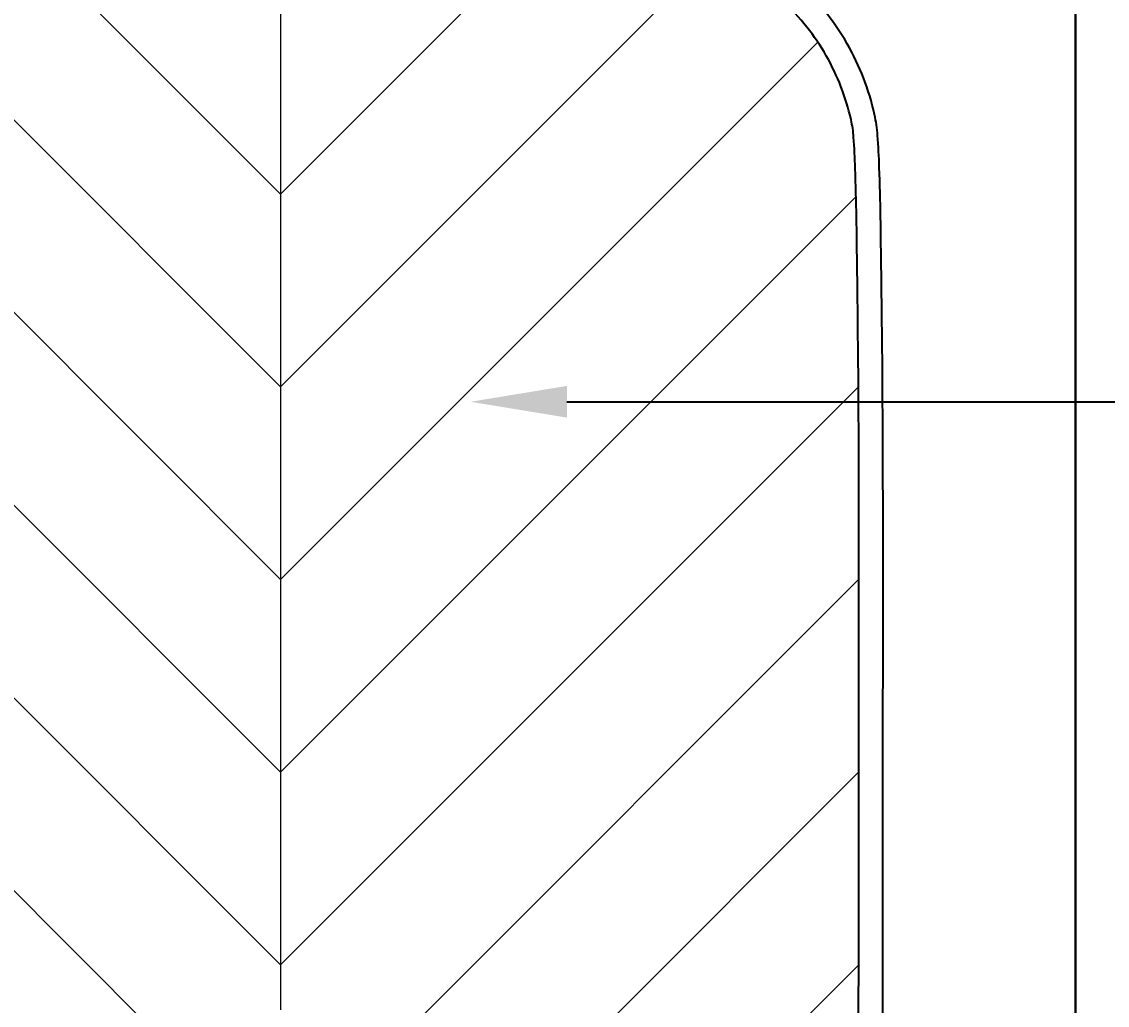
# Model space of a CAD drawing. Header units: millimetres. Extents: x 56222 to 3066687, y -650199 to -121287.
# Drawn here: x 141851.19 to 141873.73, y -185297.43 to -185277.02 of the extents above; entities that cross this region are included whole.
import ezdxf
from ezdxf import colors
from ezdxf.entities.mleader import LeaderData, LeaderLine
from ezdxf.math import Vec2, Vec3

# ---------------------------------------------------------------- set-up
doc = ezdxf.new("R2010")
doc.units = ezdxf.units.MM
doc.header["$MEASUREMENT"] = 0
doc.header["$PDMODE"] = 35
doc.linetypes.add('DASHED', pattern=[0.75, 0.5, -0.25])
doc.layers.get('Defpoints').update_dxf_attribs({"color": 220})
for name, color, linetype, lineweight in [('$TD_AUDIT_GENERATED_(A0BDF17)', 32, 'Continuous', 30), ('FURNITURE', 32, 'Continuous', 9), ('furniture dimensions', 1, 'DASHED', 0), ('Text', 7, 'Continuous', 15), ('wall', 7, 'Continuous', 30)]:
    doc.layers.add(name, color=color, linetype=linetype, lineweight=lineweight)
doc.styles.add('century g', font='GOTHIC.TTF')
doc.styles.add('style4', font='ARIALN.TTF')
doc.dimstyles.new('Archana', dxfattribs={"dimtxt": 2, "dimasz": 0.75, "dimexe": 0.5, "dimexo": 0.5, "dimgap": 0, "dimtad": 0, "dimzin": 0, "dimdsep": 46, "dimlunit": 4, "dimtxsty": 'century g', "dimblk": 'OBLIQUE', "dimcen": 0, "dimdle": 1, "dimclrd": 256, "dimclre": 256, "dimclrt": 256, "dimadec": 0, "dimazin": 0, "dimtfac": 1, "dimtofl": 0, "dimtmove": 1, "dimatfit": 3, "dimfxl": 1, "dimfxlon": 1, "dimtolj": 1, "dimtzin": 0, "dimlwd": -1, "dimlwe": -1, "dimarcsym": 0})

# ---------------------------------------------------------------- blocks, each defined once
blk = doc.blocks.new('_Oblique')
at = {"layer": 'wall', "color": 0, "lineweight": -2}
blk.add_line((-0.5, -0.5), (0.5, 0.5), dxfattribs=at)
blk = doc.blocks.new('*D486')
at = {"layer": 'Defpoints', "color": 0, "linetype": 'Continuous', "lineweight": 30, "transparency": 16777216}
for p in [(141872.49, -185239.601), (141882.918, -185239.601), (141872.49, -185301.75)]:
    blk.add_point(p, dxfattribs=at)
at = {"layer": 'furniture dimensions', "color": 5, "linetype": 'Continuous', "transparency": 16777216}
for p, q in [((141882.918, -185238.601), (141882.918, -185266.742)), ((141878.918, -185239.601), (141883.418, -185239.601)), ((141882.918, -185302.75), (141882.918, -185274.609))]:
    blk.add_line(p, q, dxfattribs=at)
at = {"layer": 'furniture dimensions', "color": 5, "linetype": 'ByBlock', "transparency": 16777216}
blk.add_line((141878.918, -185301.75), (141883.418, -185301.75), dxfattribs=at)
at = {"layer": 'furniture dimensions', "color": 5, "linetype": 'Continuous', "transparency": 16777216, "xscale": 1.5, "yscale": 1.5, "zscale": 1.5}
for p, rotation in [((141882.918, -185239.601), 90), ((141882.918, -185301.75), 270)]:
    blk.add_blockref('_Oblique', p, dxfattribs=dict(at, rotation=rotation))
at = {"layer": 'furniture dimensions', "linetype": 'Continuous', "lineweight": 0, "transparency": 16777216, "insert": (141882.918, -185270.675), "char_height": 3, "attachment_point": 5, "rotation": 90, "style": 'century g'}
blk.add_mtext('\\A1;5\'-2"', dxfattribs=at)

msp = doc.modelspace()

# ---------------------------------------------------------------- linework, layer by layer
at = {"layer": '$TD_AUDIT_GENERATED_(A0BDF17)', "linetype": 'Continuous', "lineweight": 25, "ltscale": 2, "elevation": 0.259}
for points in [[(141868.559, -185301.75, 0.000105), (141868.564, -185297.847, 0.000311), (141868.571, -185287.44, 0.00288), (141868.545, -185282.935, 0.00097), (141868.52, -185281.086, 0.004988), (141868.494, -185280.061, 0.008013), (141868.461, -185279.414, 0.039018), (141868.407, -185279.05, 0.036514), (141868.197, -185278.363, 0.037819), (141867.892, -185277.722, 0.037321), (141867.488, -185277.126, 0.033715), (141866.988, -185276.576, -0.03399)], [(141869.059, -185301.751, 0.000105), (141869.064, -185297.848, 0.000311), (141869.071, -185287.44, 0.00288), (141869.045, -185282.929, 0.00097), (141869.02, -185281.078, 0.004988), (141868.994, -185280.043, 0.008013), (141868.959, -185279.38, 0.039018), (141868.895, -185278.94, 0.036514), (141868.664, -185278.182, 0.037819), (141868.325, -185277.473, 0.037321), (141867.88, -185276.816, 0.033715)]]:
    msp.add_lwpolyline(points, format="xyb", dxfattribs=at)
at = {"layer": 'FURNITURE', "lineweight": 13}
msp.add_line((141856.564, -185259.458, 0.259), (141856.564, -185297.523, 0.259), dxfattribs=at)
at = {"layer": 'FURNITURE', "lineweight": 5}
for p, q in [((141856.564, -185280.593, 0.259), (141848.035, -185272.064, 0.259)), ((141856.564, -185280.593, 0.259), (141865.092, -185272.064, 0.259)), ((141856.564, -185284.593, 0.259), (141846.797, -185274.826, 0.259)), ((141856.564, -185284.593, 0.259), (141866.33, -185274.826, 0.259)), ((141856.564, -185288.593, 0.259), (141845.411, -185277.439, 0.259)), ((141856.564, -185288.593, 0.259), (141867.717, -185277.439, 0.259)), ((141856.564, -185292.593, 0.259), (141844.563, -185280.592, 0.259)), ((141856.564, -185292.593, 0.259), (141868.511, -185280.645, 0.259)), ((141856.564, -185296.593, 0.259), (141844.563, -185284.592, 0.259)), ((141856.564, -185296.593, 0.259), (141868.564, -185284.592, 0.259)), ((141855.238, -185299.267, 0.259), (141844.557, -185288.585, 0.259)), ((141857.889, -185299.267, 0.259), (141868.571, -185288.585, 0.259)), ((141860.216, -185300.94, 0.259), (141868.569, -185292.587, 0.259)), ((141860.851, -185304.305, 0.259), (141868.566, -185296.59, 0.259))]:
    msp.add_line(p, q, dxfattribs=at)
at = {"layer": 'FURNITURE', "lineweight": 30, "elevation": 0.259}
msp.add_lwpolyline([(141840.063, -185346.601), (141840.049, -185249.259, -0.454845), (141844.063, -185244.601), (141869.064, -185244.601, -0.435086), (141873.064, -185248.919), (141873.064, -185346.601)], format="xyb", dxfattribs=at)

# ---------------------------------------------------------------- dimensions: what is measured, and where the dimension line sits
at = {"layer": 'furniture dimensions', "color": 5, "linetype": 'Continuous', "lineweight": 0}
dim = msp.add_linear_dim(base=(141882.918, -185239.601, 0.259), p1=(141872.49, -185301.75, 0.259), p2=(141872.49, -185239.601, 0.259), angle=90, dimstyle='Archana', override={"dimtxt": 3, "dimasz": 1.5, "dimdec": 0, "dimclrd": 5, "dimclre": 5, "dimfxl": 4}, dxfattribs=at)
dim.commit()
dim.dimension.update_dxf_attribs({"geometry": '*D486', "text_midpoint": (141882.918, -185270.675, 0.259)})

# ---------------------------------------------------------------- leaders
at = {"layer": 'Text', "color": 1, "lineweight": 0, "ltscale": 20}
ml = msp.add_multileader_mtext('Standard', dxfattribs=at)
ml.set_content('Groove in\\P veneer', color=1, style='style4')
ml.set_leader_properties()
ml.build(insert=Vec2(0, 0))
ml.multileader.update_dxf_attribs({"dogleg_length": 2.025, "arrow_head_size": 2})
ctx = ml.context
ctx.base_point, ctx.char_height, ctx.arrow_head_size, ctx.landing_gap_size, ctx.plane_origin = Vec3(141888.19, -185284.904, 0.259), 3, 2, 0.4, Vec3(141821.155, -185284.904, 0.259)
notes = []
notes.append((ctx, [(0, (1, 1, 0), (141886.166, -185284.904, 0.259), (1, 0), 2.025, [(0, [(141860.507, -185284.904, 0.259)], 0, [])])]))
ctx.mtext.insert = Vec3(141888.59, -185283.379, 0.259)
for ctx, leaders in notes:
    for number, flags, end, landing, length, lines in leaders:
        leader = LeaderData()
        leader.index, (leader.has_last_leader_line, leader.has_dogleg_vector, leader.attachment_direction) = number, flags
        leader.last_leader_point, leader.dogleg_vector, leader.dogleg_length = Vec3(end), Vec3(landing), length
        for number, points, colour, breaks in lines:
            line = LeaderLine()
            line.index, line.vertices, line.color, line.breaks = number, Vec3.list(points), colors.encode_raw_color(colour), breaks
            leader.lines.append(line)
        ctx.leaders.append(leader)

doc.saveas('drawing.dxf')
